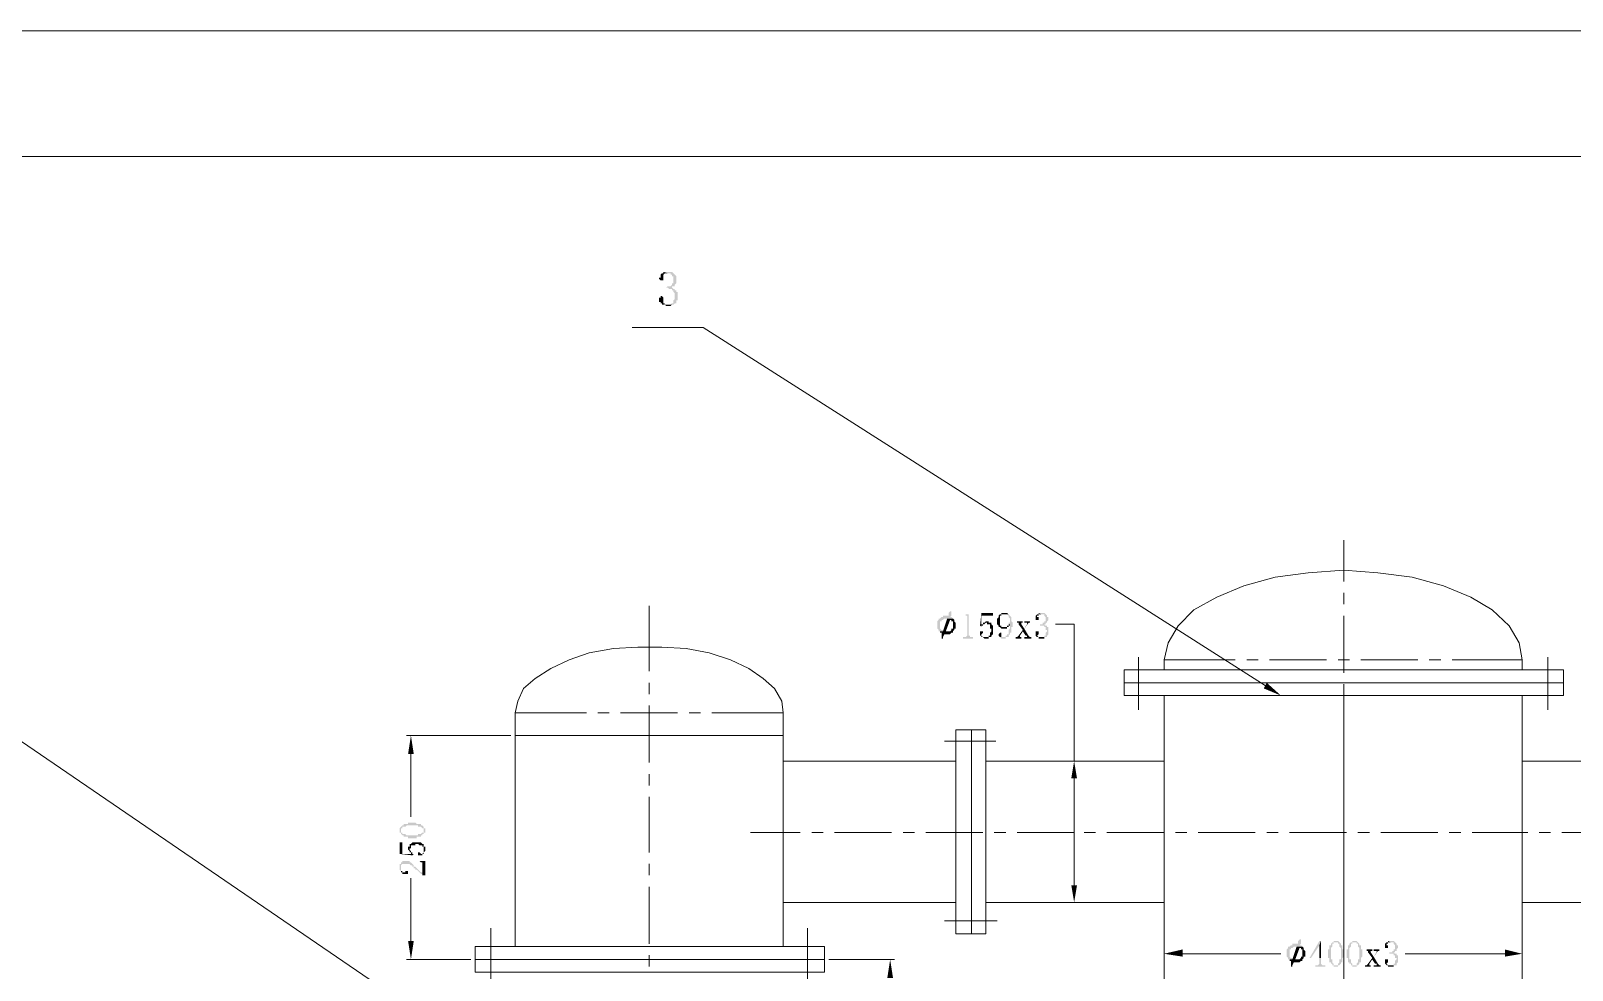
# Model space of a CAD drawing. Header units: millimetres. Extents: x 6 to 291, y 3 to 207.
# Drawn here: x 52.94 to 98.69, y 178.75 to 206.63 of the extents above; entities that cross this region are included whole.
import ezdxf

# ---------------------------------------------------------------- set-up
doc = ezdxf.new("R2010")
doc.units = ezdxf.units.MM

msp = doc.modelspace()

# ---------------------------------------------------------------- hatches: boundary and pattern name
h = msp.add_hatch(color=7)
h.dxf.hatch_style = 2
h.paths.add_polyline_path([(71.712526, 199.474667), (71.712526, 199.432333), (71.670192, 199.432333), (71.627859, 199.39), (71.627859, 199.347667), (71.627859, 199.305333), (71.585526, 199.305333), (71.585526, 199.263), (71.627859, 199.220667), (71.712526, 199.220667), (71.712526, 199.263), (71.712526, 199.305333), (71.712526, 199.347667), (71.712526, 199.39), (71.754859, 199.432333), (71.839526, 199.432333)])
h = msp.add_hatch(color=7)
h.dxf.hatch_style = 2
h.paths.add_polyline_path([(71.839526, 199.474667), (71.712526, 199.474667), (71.839526, 199.432333), (71.924192, 199.432333), (71.924192, 199.39), (71.966526, 199.39), (71.966526, 199.347667), (72.008859, 199.347667), (72.008859, 199.220667), (72.008859, 199.136), (71.966526, 199.136), (71.966526, 199.093667), (71.924192, 199.051333), (71.839526, 199.051333), (71.797192, 199.009), (71.839526, 199.009), (71.881859, 198.966667), (71.966526, 198.966667), (71.966526, 198.924333), (72.008859, 198.924333), (72.008859, 198.882), (72.051192, 198.839667), (72.051192, 198.670333), (72.008859, 198.628), (72.008859, 198.585667), (72.008859, 198.543333), (71.966526, 198.543333), (71.924192, 198.501), (71.839526, 198.501), (72.008859, 198.501), (72.051192, 198.543333), (72.093526, 198.543333), (72.093526, 198.628), (72.135859, 198.628), (72.135859, 198.670333), (72.135859, 198.755), (72.135859, 198.797333), (72.135859, 198.882), (72.093526, 198.882), (72.093526, 198.924333), (72.051192, 198.924333), (72.051192, 198.966667), (72.008859, 198.966667), (71.966526, 199.009), (71.924192, 199.009), (71.966526, 199.009), (71.966526, 199.051333), (72.051192, 199.051333), (72.051192, 199.093667), (72.093526, 199.136), (72.093526, 199.178333), (72.093526, 199.263), (72.093526, 199.347667), (72.051192, 199.39), (72.008859, 199.432333), (71.966526, 199.474667), (71.881859, 199.474667)])
h = msp.add_hatch(color=7)
h.dxf.hatch_style = 2
h.paths.add_polyline_path([(71.670192, 198.755), (71.627859, 198.755), (71.627859, 198.712667), (71.585526, 198.712667), (71.585526, 198.670333), (71.585526, 198.628), (71.585526, 198.585667), (71.627859, 198.585667), (71.627859, 198.543333), (71.670192, 198.543333), (71.670192, 198.501), (71.754859, 198.501), (71.797192, 198.458667), (71.924192, 198.458667), (71.966526, 198.501), (72.008859, 198.501), (71.754859, 198.501), (71.754859, 198.543333), (71.712526, 198.543333), (71.712526, 198.585667), (71.712526, 198.628), (71.712526, 198.670333), (71.712526, 198.712667)])
at = {"true_color": 0x00ff00}
h = msp.add_hatch(color=3, dxfattribs=at)
h.dxf.hatch_style = 2
h.paths.add_polyline_path([(80.221526, 189.399333), (80.179192, 189.357), (80.179192, 189.272333), (80.009859, 189.272333), (80.009859, 189.23), (79.967526, 189.23), (79.925192, 189.187667), (79.882859, 189.187667), (79.882859, 189.145333), (79.840526, 189.103), (79.840526, 189.060667), (79.840526, 188.976), (79.840526, 188.891333), (79.882859, 188.849), (79.882859, 188.806667), (80.009859, 188.806667), (80.009859, 188.849), (79.967526, 188.849), (79.925192, 188.891333), (79.925192, 188.933667), (79.925192, 188.976), (79.925192, 189.018333), (79.925192, 189.060667), (79.925192, 189.103), (79.967526, 189.103), (79.967526, 189.145333), (80.009859, 189.145333), (80.052192, 189.187667), (80.306192, 189.187667), (80.263859, 189.23), (80.221526, 189.23), (80.263859, 189.272333), (80.263859, 189.314667), (80.263859, 189.357), (80.263859, 189.399333)])
h = msp.add_hatch(color=3, dxfattribs=at)
h.dxf.hatch_style = 2
h.paths.add_polyline_path([(80.306192, 189.187667), (80.094526, 189.187667), (80.136859, 189.187667), (80.009859, 188.806667), (79.882859, 188.806667), (79.925192, 188.806667), (79.925192, 188.764333), (80.094526, 188.806667), (80.221526, 189.145333), (80.348526, 189.145333)])
h = msp.add_hatch(color=3, dxfattribs=at)
h.dxf.hatch_style = 2
h.paths.add_polyline_path([(80.348526, 189.145333), (80.221526, 189.145333), (80.263859, 189.145333), (80.263859, 189.103), (80.306192, 189.103), (80.306192, 189.060667), (80.306192, 188.976), (80.306192, 188.933667), (80.306192, 188.891333), (80.263859, 188.891333), (80.263859, 188.849), (80.221526, 188.806667), (80.094526, 188.806667), (79.925192, 188.764333), (79.967526, 188.764333), (79.967526, 188.722), (79.967526, 188.637333), (79.967526, 188.595), (80.009859, 188.595), (80.009859, 188.637333), (80.052192, 188.722), (80.221526, 188.722), (80.263859, 188.764333), (80.306192, 188.764333), (80.306192, 188.806667), (80.348526, 188.849), (80.348526, 188.891333), (80.390859, 188.891333), (80.390859, 188.933667), (80.390859, 188.976), (80.390859, 189.018333), (80.390859, 189.060667), (80.348526, 189.103)])
h = msp.add_hatch(color=3, dxfattribs=at)
h.dxf.hatch_style = 2
h.paths.add_polyline_path([(80.094526, 189.272333), (80.052192, 189.272333), (80.179192, 189.272333), (80.136859, 189.272333)])
h = msp.add_hatch(color=3, dxfattribs=at)
h.dxf.hatch_style = 2
h.paths.add_polyline_path([(80.771859, 189.357), (80.771859, 189.314667), (80.687192, 189.314667), (80.687192, 189.272333), (80.602526, 189.272333), (80.729526, 189.272333), (80.729526, 189.23), (80.729526, 188.679667), (80.687192, 188.637333), (80.602526, 188.637333), (80.602526, 188.595), (80.898859, 188.595), (80.898859, 188.637333), (80.814192, 188.637333), (80.814192, 188.679667), (80.771859, 188.679667), (80.771859, 188.722)])
h = msp.add_hatch(color=3, dxfattribs=at)
h.dxf.hatch_style = 2
h.paths.add_polyline_path([(81.491526, 189.357), (81.152859, 189.357), (81.110526, 188.976), (81.152859, 188.933667), (81.152859, 188.976), (81.195192, 188.976), (81.152859, 189.018333), (81.152859, 189.272333), (81.491526, 189.272333)])
h = msp.add_hatch(color=3, dxfattribs=at)
h.dxf.hatch_style = 2
h.paths.add_polyline_path([(81.195192, 189.060667), (81.195192, 189.018333), (81.152859, 189.018333), (81.195192, 188.976), (81.195192, 189.018333), (81.237526, 189.018333), (81.279859, 189.060667)])
h = msp.add_hatch(color=3, dxfattribs=at)
h.dxf.hatch_style = 2
h.paths.add_polyline_path([(81.322192, 189.103), (81.279859, 189.103), (81.237526, 189.060667), (81.195192, 189.060667), (81.322192, 189.060667), (81.322192, 189.018333), (81.406859, 189.018333), (81.406859, 188.976), (81.406859, 188.933667), (81.406859, 188.891333), (81.449192, 188.891333), (81.449192, 188.849), (81.449192, 188.806667), (81.406859, 188.764333), (81.406859, 188.722), (81.406859, 188.679667), (81.364526, 188.679667), (81.364526, 188.637333), (81.195192, 188.637333), (81.237526, 188.595), (81.364526, 188.595), (81.364526, 188.637333), (81.449192, 188.637333), (81.449192, 188.679667), (81.491526, 188.722), (81.491526, 188.764333), (81.491526, 188.849), (81.491526, 188.891333), (81.491526, 188.933667), (81.491526, 188.976), (81.449192, 189.018333), (81.449192, 189.060667), (81.364526, 189.060667), (81.364526, 189.103)])
h = msp.add_hatch(color=3, dxfattribs=at)
h.dxf.hatch_style = 2
h.paths.add_polyline_path([(81.830192, 189.357), (81.745526, 189.357), (81.745526, 189.314667), (81.703192, 189.314667), (81.660859, 189.272333), (81.660859, 189.23), (81.618526, 189.187667), (81.618526, 189.145333), (81.618526, 189.103), (81.618526, 189.060667), (81.618526, 189.018333), (81.660859, 188.976), (81.660859, 188.933667), (81.830192, 188.933667), (81.745526, 188.933667), (81.745526, 188.976), (81.703192, 188.976), (81.703192, 189.018333), (81.703192, 189.060667), (81.703192, 189.103), (81.703192, 189.145333), (81.703192, 189.187667), (81.703192, 189.23), (81.703192, 189.272333), (81.745526, 189.272333), (81.745526, 189.314667), (81.957192, 189.314667), (81.914859, 189.357), (81.872526, 189.357)])
h = msp.add_hatch(color=3, dxfattribs=at)
h.dxf.hatch_style = 2
h.paths.add_polyline_path([(81.957192, 189.314667), (81.830192, 189.314667), (81.914859, 189.314667), (81.957192, 189.272333), (81.957192, 189.23), (81.999526, 189.187667), (81.999526, 189.145333), (81.999526, 189.103), (81.999526, 189.060667), (81.957192, 189.060667), (81.957192, 189.018333), (81.999526, 189.018333), (81.999526, 188.976), (81.999526, 188.891333), (81.957192, 188.849), (81.957192, 188.806667), (81.957192, 188.764333), (81.957192, 188.722), (81.914859, 188.722), (81.914859, 188.679667), (81.872526, 188.679667), (81.872526, 188.637333), (81.703192, 188.637333), (81.745526, 188.595), (81.872526, 188.595), (81.872526, 188.637333), (81.957192, 188.637333), (81.957192, 188.679667), (81.999526, 188.722), (81.999526, 188.764333), (82.041859, 188.764333), (82.041859, 188.806667), (82.041859, 188.849), (82.041859, 188.891333), (82.041859, 188.933667), (82.084192, 188.933667), (82.084192, 188.976), (82.084192, 189.060667), (82.041859, 189.103), (82.041859, 189.145333), (82.041859, 189.187667), (82.041859, 189.23), (81.999526, 189.272333)])
h = msp.add_hatch(color=3, dxfattribs=at)
h.dxf.hatch_style = 2
h.paths.add_polyline_path([(81.957192, 189.018333), (81.957192, 188.976), (81.914859, 188.976), (81.914859, 188.933667), (81.703192, 188.933667), (81.745526, 188.891333), (81.914859, 188.891333), (81.914859, 188.933667), (81.957192, 188.933667), (81.957192, 188.976), (81.999526, 188.976), (81.999526, 189.018333)])
h = msp.add_hatch(color=3, dxfattribs=at)
h.dxf.hatch_style = 2
h.paths.add_polyline_path([(82.380526, 189.103), (82.211192, 189.103), (82.211192, 189.060667), (82.253526, 189.060667), (82.253526, 189.018333), (82.380526, 188.849), (82.380526, 188.806667), (82.465192, 188.679667), (82.507526, 188.679667), (82.507526, 188.637333), (82.422859, 188.637333), (82.422859, 188.595), (82.634526, 188.595), (82.634526, 188.637333), (82.592192, 188.637333), (82.549859, 188.679667), (82.422859, 188.891333), (82.338192, 189.018333), (82.338192, 189.060667), (82.380526, 189.060667)])
h = msp.add_hatch(color=3, dxfattribs=at)
h.dxf.hatch_style = 2
h.paths.add_polyline_path([(82.592192, 189.103), (82.422859, 189.103), (82.422859, 189.060667), (82.507526, 189.060667), (82.507526, 189.018333), (82.422859, 188.891333), (82.549859, 189.060667), (82.592192, 189.060667)])
h = msp.add_hatch(color=3, dxfattribs=at)
h.dxf.hatch_style = 2
h.paths.add_polyline_path([(82.846192, 189.357), (82.846192, 189.314667), (82.803859, 189.314667), (82.761526, 189.272333), (82.761526, 189.23), (82.761526, 189.187667), (82.761526, 189.145333), (82.846192, 189.145333), (82.846192, 189.187667), (82.846192, 189.23), (82.803859, 189.23), (82.803859, 189.272333), (82.846192, 189.272333), (82.846192, 189.314667), (82.930859, 189.314667)])
h = msp.add_hatch(color=3, dxfattribs=at)
h.dxf.hatch_style = 2
h.paths.add_polyline_path([(82.930859, 189.357), (82.846192, 189.357), (82.930859, 189.314667), (83.015526, 189.314667), (83.015526, 189.272333), (83.057859, 189.23), (83.057859, 189.187667), (83.057859, 189.145333), (83.057859, 189.103), (83.015526, 189.103), (83.015526, 189.060667), (82.973192, 189.060667), (82.973192, 189.018333), (82.888526, 189.018333), (82.888526, 188.976), (83.015526, 188.976), (83.015526, 188.933667), (83.057859, 188.933667), (83.057859, 188.891333), (83.057859, 188.849), (83.100192, 188.849), (83.100192, 188.806667), (83.057859, 188.764333), (83.057859, 188.722), (83.057859, 188.679667), (83.015526, 188.679667), (83.015526, 188.637333), (82.930859, 188.637333), (83.100192, 188.637333), (83.100192, 188.679667), (83.142526, 188.722), (83.142526, 188.764333), (83.142526, 188.806667), (83.142526, 188.849), (83.142526, 188.891333), (83.142526, 188.933667), (83.100192, 188.933667), (83.100192, 188.976), (83.057859, 188.976), (83.015526, 189.018333), (83.057859, 189.018333), (83.057859, 189.060667), (83.100192, 189.060667), (83.100192, 189.103), (83.142526, 189.145333), (83.142526, 189.187667), (83.142526, 189.23), (83.100192, 189.23), (83.100192, 189.272333), (83.057859, 189.314667), (83.015526, 189.357), (82.973192, 189.357)])
h = msp.add_hatch(color=3, dxfattribs=at)
h.dxf.hatch_style = 2
h.paths.add_polyline_path([(80.179192, 188.722), (80.052192, 188.722), (80.136859, 188.722)])
h = msp.add_hatch(color=3, dxfattribs=at)
h.dxf.hatch_style = 2
h.paths.add_polyline_path([(81.152859, 188.806667), (81.110526, 188.806667), (81.110526, 188.764333), (81.110526, 188.722), (81.110526, 188.679667), (81.152859, 188.679667), (81.152859, 188.637333), (81.279859, 188.637333), (81.195192, 188.637333), (81.152859, 188.679667), (81.152859, 188.722), (81.195192, 188.764333), (81.195192, 188.806667)])
h = msp.add_hatch(color=3, dxfattribs=at)
h.dxf.hatch_style = 2
h.paths.add_polyline_path([(81.703192, 188.764333), (81.660859, 188.722), (81.660859, 188.679667), (81.703192, 188.637333), (81.787859, 188.637333), (81.745526, 188.637333), (81.745526, 188.679667), (81.745526, 188.722), (81.745526, 188.764333)])
h = msp.add_hatch(color=3, dxfattribs=at)
h.dxf.hatch_style = 2
h.paths.add_polyline_path([(82.380526, 188.849), (82.253526, 188.679667), (82.211192, 188.637333), (82.168859, 188.637333), (82.168859, 188.595), (82.338192, 188.595), (82.338192, 188.637333), (82.295859, 188.637333), (82.295859, 188.679667), (82.380526, 188.806667)])
h = msp.add_hatch(color=3, dxfattribs=at)
h.dxf.hatch_style = 2
h.paths.add_polyline_path([(82.803859, 188.806667), (82.761526, 188.806667), (82.761526, 188.764333), (82.761526, 188.722), (82.761526, 188.679667), (82.803859, 188.637333), (82.846192, 188.637333), (82.846192, 188.595), (83.015526, 188.595), (83.015526, 188.637333), (83.057859, 188.637333), (82.846192, 188.637333), (82.803859, 188.679667), (82.846192, 188.722), (82.846192, 188.764333), (82.846192, 188.806667)])
h = msp.add_hatch(color=3, dxfattribs=at)
h.dxf.hatch_style = 2
h.paths.add_polyline_path([(89.619526, 187.282667), (90.042859, 186.901667), (89.534859, 187.113333)])
h = msp.add_hatch(color=3, dxfattribs=at)
h.dxf.hatch_style = 2
h.paths.add_polyline_path([(64.134859, 185.166), (64.304192, 185.166), (64.219526, 185.716333)])
h = msp.add_hatch(color=3, dxfattribs=at)
h.dxf.hatch_style = 2
h.paths.add_polyline_path([(83.819859, 184.446333), (83.989192, 184.446333), (83.904526, 184.954333)])
h = msp.add_hatch(color=3, dxfattribs=at)
h.dxf.hatch_style = 2
h.paths.add_polyline_path([(63.880859, 182.922333), (63.880859, 182.88), (63.880859, 182.837667), (63.923192, 182.837667), (63.923192, 182.795333), (63.923192, 182.922333), (63.923192, 182.964667), (63.965526, 182.964667), (63.965526, 183.007), (64.050192, 183.007), (64.092526, 183.049333), (64.431192, 183.049333), (64.431192, 183.007), (64.515859, 183.007), (64.558192, 182.964667), (64.600526, 182.964667), (64.600526, 182.922333), (64.600526, 183.007), (64.558192, 183.049333), (64.515859, 183.049333), (64.515859, 183.091667), (64.388859, 183.091667), (64.346526, 183.134), (64.134859, 183.134), (64.134859, 183.091667), (64.007859, 183.091667), (64.007859, 183.049333), (63.965526, 183.049333), (63.923192, 183.007), (63.880859, 182.964667)])
h = msp.add_hatch(color=3, dxfattribs=at)
h.dxf.hatch_style = 2
h.paths.add_polyline_path([(63.923192, 182.795333), (63.965526, 182.753), (64.007859, 182.753), (64.007859, 182.710667), (64.134859, 182.710667), (64.134859, 182.668333), (64.388859, 182.668333), (64.388859, 182.710667), (64.515859, 182.710667), (64.515859, 182.753), (64.558192, 182.753), (64.558192, 182.795333), (64.600526, 182.795333), (64.600526, 182.837667), (64.642859, 182.837667), (64.642859, 182.88), (64.642859, 182.922333), (64.642859, 182.964667), (64.600526, 182.964667), (64.600526, 183.007), (64.600526, 182.88), (64.600526, 182.837667), (64.558192, 182.837667), (64.515859, 182.795333), (64.431192, 182.795333), (64.431192, 182.753), (64.092526, 182.753), (64.050192, 182.795333), (63.965526, 182.795333), (63.965526, 182.837667), (63.923192, 182.837667), (63.923192, 182.88), (63.923192, 182.922333)])
h = msp.add_hatch(color=3, dxfattribs=at)
h.dxf.hatch_style = 2
h.paths.add_polyline_path([(63.880859, 182.541333), (63.880859, 182.202667), (64.261859, 182.160333), (64.304192, 182.202667), (64.261859, 182.202667), (64.261859, 182.245), (64.219526, 182.202667), (63.965526, 182.202667), (63.965526, 182.541333)])
h = msp.add_hatch(color=3, dxfattribs=at)
h.dxf.hatch_style = 2
h.paths.add_polyline_path([(64.134859, 182.372), (64.134859, 182.329667), (64.177192, 182.287333), (64.177192, 182.245), (64.177192, 182.372), (64.219526, 182.372), (64.219526, 182.414333), (64.219526, 182.456667), (64.346526, 182.456667), (64.346526, 182.499), (64.431192, 182.499), (64.473526, 182.456667), (64.558192, 182.456667), (64.558192, 182.414333), (64.600526, 182.414333), (64.600526, 182.372), (64.600526, 182.245), (64.642859, 182.287333), (64.642859, 182.329667), (64.642859, 182.372), (64.642859, 182.414333), (64.600526, 182.414333), (64.600526, 182.456667), (64.600526, 182.499), (64.558192, 182.499), (64.515859, 182.541333), (64.261859, 182.541333), (64.219526, 182.499), (64.177192, 182.499), (64.177192, 182.456667), (64.177192, 182.414333), (64.134859, 182.414333)])
h = msp.add_hatch(color=3, dxfattribs=at)
h.dxf.hatch_style = 2
h.paths.add_polyline_path([(64.177192, 182.245), (64.219526, 182.245), (64.219526, 182.202667), (64.261859, 182.245), (64.219526, 182.245), (64.219526, 182.287333), (64.177192, 182.329667), (64.177192, 182.372)])
h = msp.add_hatch(color=3, dxfattribs=at)
h.dxf.hatch_style = 2
h.paths.add_polyline_path([(64.431192, 182.202667), (64.431192, 182.160333), (64.558192, 182.160333), (64.558192, 182.202667), (64.600526, 182.202667), (64.600526, 182.329667), (64.600526, 182.287333), (64.600526, 182.245), (64.558192, 182.202667), (64.515859, 182.202667), (64.473526, 182.245), (64.431192, 182.245)])
h = msp.add_hatch(color=3, dxfattribs=at)
h.dxf.hatch_style = 2
h.paths.add_polyline_path([(63.880859, 181.779333), (63.880859, 181.737), (63.923192, 181.694667), (63.923192, 181.779333), (63.923192, 181.821667), (63.923192, 181.864), (63.965526, 181.906333), (64.177192, 181.906333), (64.219526, 181.864), (64.261859, 181.864), (64.261859, 181.821667), (64.304192, 181.821667), (64.304192, 181.779333), (64.346526, 181.779333), (64.346526, 181.737), (64.388859, 181.737), (64.431192, 181.694667), (64.473526, 181.652333), (64.515859, 181.61), (64.558192, 181.61), (64.558192, 181.567667), (64.558192, 181.652333), (64.515859, 181.652333), (64.473526, 181.694667), (64.431192, 181.737), (64.388859, 181.779333), (64.346526, 181.821667), (64.304192, 181.821667), (64.304192, 181.864), (64.261859, 181.906333), (64.219526, 181.948667), (64.177192, 181.948667), (64.177192, 181.991), (63.965526, 181.991), (63.965526, 181.948667), (63.923192, 181.948667), (63.923192, 181.906333), (63.880859, 181.906333), (63.880859, 181.864), (63.880859, 181.821667)])
h = msp.add_hatch(color=3, dxfattribs=at)
h.dxf.hatch_style = 2
h.paths.add_polyline_path([(63.923192, 181.694667), (63.923192, 181.652333), (63.965526, 181.652333), (63.965526, 181.61), (64.134859, 181.61), (64.134859, 181.652333), (64.134859, 181.694667), (64.050192, 181.694667), (64.050192, 181.652333), (63.965526, 181.652333), (63.965526, 181.694667), (63.923192, 181.694667), (63.923192, 181.737), (63.923192, 181.779333)])
h = msp.add_hatch(color=3, dxfattribs=at)
h.dxf.hatch_style = 2
h.paths.add_polyline_path([(64.431192, 181.991), (64.473526, 181.991), (64.515859, 181.948667), (64.558192, 181.948667), (64.558192, 181.906333), (64.558192, 181.567667), (64.642859, 181.567667), (64.642859, 181.991)])
h = msp.add_hatch(color=3, dxfattribs=at)
h.dxf.hatch_style = 2
h.paths.add_polyline_path([(83.819859, 181.271333), (83.989192, 181.271333), (83.904526, 180.763333)])
h = msp.add_hatch(color=3, dxfattribs=at)
h.dxf.hatch_style = 2
h.paths.add_polyline_path([(64.134859, 179.620333), (64.304192, 179.620333), (64.219526, 179.07)])
h = msp.add_hatch(color=3, dxfattribs=at)
h.dxf.hatch_style = 2
h.paths.add_polyline_path([(87.121859, 179.366333), (87.121859, 179.154667), (86.571526, 179.239333)])
h = msp.add_hatch(color=3, dxfattribs=at)
h.dxf.hatch_style = 2
h.paths.add_polyline_path([(90.593192, 179.662667), (90.550859, 179.620333), (90.550859, 179.535667), (90.381526, 179.535667), (90.381526, 179.493333), (90.339192, 179.493333), (90.296859, 179.451), (90.254526, 179.451), (90.254526, 179.408667), (90.212192, 179.366333), (90.212192, 179.324), (90.212192, 179.239333), (90.212192, 179.154667), (90.254526, 179.112333), (90.254526, 179.07), (90.381526, 179.07), (90.381526, 179.112333), (90.339192, 179.112333), (90.296859, 179.154667), (90.296859, 179.197), (90.296859, 179.239333), (90.296859, 179.281667), (90.296859, 179.324), (90.296859, 179.366333), (90.339192, 179.366333), (90.339192, 179.408667), (90.381526, 179.408667), (90.423859, 179.451), (90.677859, 179.451), (90.635526, 179.493333), (90.593192, 179.493333), (90.635526, 179.535667), (90.635526, 179.578), (90.635526, 179.620333), (90.635526, 179.662667)])
h = msp.add_hatch(color=3, dxfattribs=at)
h.dxf.hatch_style = 2
h.paths.add_polyline_path([(90.677859, 179.451), (90.466192, 179.451), (90.508526, 179.451), (90.381526, 179.07), (90.254526, 179.07), (90.296859, 179.07), (90.296859, 179.027667), (90.466192, 179.07), (90.593192, 179.408667), (90.720192, 179.408667)])
h = msp.add_hatch(color=3, dxfattribs=at)
h.dxf.hatch_style = 2
h.paths.add_polyline_path([(90.720192, 179.408667), (90.593192, 179.408667), (90.635526, 179.408667), (90.635526, 179.366333), (90.677859, 179.366333), (90.677859, 179.324), (90.677859, 179.239333), (90.677859, 179.197), (90.677859, 179.154667), (90.635526, 179.154667), (90.635526, 179.112333), (90.593192, 179.07), (90.466192, 179.07), (90.296859, 179.027667), (90.339192, 179.027667), (90.339192, 178.985333), (90.339192, 178.900667), (90.339192, 178.858333), (90.381526, 178.858333), (90.381526, 178.900667), (90.423859, 178.985333), (90.593192, 178.985333), (90.635526, 179.027667), (90.677859, 179.027667), (90.677859, 179.07), (90.720192, 179.112333), (90.720192, 179.154667), (90.762526, 179.154667), (90.762526, 179.197), (90.762526, 179.239333), (90.762526, 179.281667), (90.762526, 179.324), (90.720192, 179.366333)])
h = msp.add_hatch(color=3, dxfattribs=at)
h.dxf.hatch_style = 2
h.paths.add_polyline_path([(90.466192, 179.535667), (90.423859, 179.535667), (90.550859, 179.535667), (90.508526, 179.535667)])
h = msp.add_hatch(color=3, dxfattribs=at)
h.dxf.hatch_style = 2
h.paths.add_polyline_path([(91.228192, 179.620333), (91.185859, 179.620333), (90.889526, 179.112333), (91.185859, 179.112333), (91.185859, 178.943), (91.143526, 178.900667), (91.058859, 178.900667), (91.058859, 178.858333), (91.355192, 178.858333), (91.355192, 178.900667), (91.270526, 178.900667), (91.228192, 178.943), (91.228192, 179.112333), (91.355192, 179.112333), (90.931859, 179.112333), (91.185859, 179.493333)])
h = msp.add_hatch(color=3, dxfattribs=at)
h.dxf.hatch_style = 2
h.paths.add_polyline_path([(91.228192, 179.620333), (91.185859, 179.493333), (91.185859, 179.112333), (90.931859, 179.112333), (91.228192, 179.112333)])
h = msp.add_hatch(color=3, dxfattribs=at)
h.dxf.hatch_style = 2
h.paths.add_polyline_path([(91.566859, 179.578), (91.524526, 179.535667), (91.524526, 179.493333), (91.482192, 179.493333), (91.482192, 179.451), (91.482192, 179.408667), (91.482192, 179.366333), (91.439859, 179.366333), (91.439859, 179.324), (91.439859, 179.281667), (91.439859, 179.239333), (91.439859, 179.197), (91.439859, 179.154667), (91.439859, 179.112333), (91.482192, 179.112333), (91.482192, 179.07), (91.482192, 179.027667), (91.482192, 178.985333), (91.524526, 178.985333), (91.524526, 178.943), (91.566859, 178.943), (91.566859, 178.900667), (91.609192, 178.900667), (91.609192, 178.858333), (91.736192, 178.858333), (91.736192, 178.900667), (91.778526, 178.900667), (91.609192, 178.900667), (91.609192, 178.943), (91.566859, 178.985333), (91.566859, 179.027667), (91.566859, 179.07), (91.524526, 179.07), (91.524526, 179.112333), (91.524526, 179.154667), (91.524526, 179.239333), (91.524526, 179.281667), (91.524526, 179.324), (91.524526, 179.366333), (91.524526, 179.408667), (91.566859, 179.451), (91.566859, 179.493333), (91.566859, 179.535667), (91.609192, 179.535667), (91.609192, 179.578), (91.651526, 179.578)])
h = msp.add_hatch(color=3, dxfattribs=at)
h.dxf.hatch_style = 2
h.paths.add_polyline_path([(91.651526, 179.620333), (91.609192, 179.620333), (91.609192, 179.578), (91.566859, 179.578), (91.736192, 179.578), (91.736192, 179.535667), (91.778526, 179.535667), (91.778526, 179.493333), (91.778526, 179.451), (91.820859, 179.408667), (91.820859, 179.366333), (91.820859, 179.281667), (91.820859, 179.239333), (91.820859, 179.154667), (91.820859, 179.112333), (91.820859, 179.07), (91.778526, 179.07), (91.778526, 179.027667), (91.778526, 178.985333), (91.736192, 178.943), (91.736192, 178.900667), (91.651526, 178.900667), (91.778526, 178.900667), (91.820859, 178.943), (91.820859, 178.985333), (91.863192, 178.985333), (91.863192, 179.027667), (91.863192, 179.07), (91.863192, 179.112333), (91.905526, 179.154667), (91.905526, 179.239333), (91.905526, 179.281667), (91.905526, 179.366333), (91.863192, 179.366333), (91.863192, 179.408667), (91.863192, 179.451), (91.863192, 179.493333), (91.820859, 179.493333), (91.820859, 179.535667), (91.778526, 179.578), (91.736192, 179.620333), (91.693859, 179.620333)])
h = msp.add_hatch(color=3, dxfattribs=at)
h.dxf.hatch_style = 2
h.paths.add_polyline_path([(92.117192, 179.578), (92.074859, 179.535667), (92.074859, 179.493333), (92.032526, 179.493333), (92.032526, 179.451), (92.032526, 179.408667), (92.032526, 179.366333), (91.990192, 179.366333), (91.990192, 179.324), (91.990192, 179.281667), (91.990192, 179.239333), (91.990192, 179.197), (91.990192, 179.154667), (91.990192, 179.112333), (92.032526, 179.112333), (92.032526, 179.07), (92.032526, 179.027667), (92.032526, 178.985333), (92.074859, 178.985333), (92.074859, 178.943), (92.117192, 178.943), (92.117192, 178.900667), (92.159526, 178.900667), (92.159526, 178.858333), (92.286526, 178.858333), (92.286526, 178.900667), (92.328859, 178.900667), (92.159526, 178.900667), (92.159526, 178.943), (92.117192, 178.985333), (92.117192, 179.027667), (92.117192, 179.07), (92.074859, 179.07), (92.074859, 179.112333), (92.074859, 179.154667), (92.074859, 179.239333), (92.074859, 179.281667), (92.074859, 179.324), (92.074859, 179.366333), (92.074859, 179.408667), (92.117192, 179.451), (92.117192, 179.493333), (92.117192, 179.535667), (92.159526, 179.535667), (92.159526, 179.578), (92.201859, 179.578)])
h = msp.add_hatch(color=3, dxfattribs=at)
h.dxf.hatch_style = 2
h.paths.add_polyline_path([(92.201859, 179.620333), (92.159526, 179.620333), (92.159526, 179.578), (92.117192, 179.578), (92.286526, 179.578), (92.286526, 179.535667), (92.328859, 179.535667), (92.328859, 179.493333), (92.328859, 179.451), (92.371192, 179.408667), (92.371192, 179.366333), (92.371192, 179.281667), (92.371192, 179.239333), (92.371192, 179.154667), (92.371192, 179.112333), (92.371192, 179.07), (92.328859, 179.07), (92.328859, 179.027667), (92.328859, 178.985333), (92.286526, 178.943), (92.286526, 178.900667), (92.201859, 178.900667), (92.328859, 178.900667), (92.371192, 178.943), (92.371192, 178.985333), (92.413526, 178.985333), (92.413526, 179.027667), (92.413526, 179.07), (92.413526, 179.112333), (92.455859, 179.154667), (92.455859, 179.239333), (92.455859, 179.281667), (92.455859, 179.366333), (92.413526, 179.366333), (92.413526, 179.408667), (92.413526, 179.451), (92.413526, 179.493333), (92.371192, 179.493333), (92.371192, 179.535667), (92.328859, 179.578), (92.286526, 179.620333), (92.244192, 179.620333)])
h = msp.add_hatch(color=3, dxfattribs=at)
h.dxf.hatch_style = 2
h.paths.add_polyline_path([(92.752192, 179.366333), (92.582859, 179.366333), (92.582859, 179.324), (92.625192, 179.324), (92.625192, 179.281667), (92.752192, 179.112333), (92.752192, 179.07), (92.836859, 178.943), (92.879192, 178.943), (92.879192, 178.900667), (92.794526, 178.900667), (92.794526, 178.858333), (93.006192, 178.858333), (93.006192, 178.900667), (92.963859, 178.900667), (92.921526, 178.943), (92.794526, 179.154667), (92.709859, 179.281667), (92.709859, 179.324), (92.752192, 179.324)])
h = msp.add_hatch(color=3, dxfattribs=at)
h.dxf.hatch_style = 2
h.paths.add_polyline_path([(92.963859, 179.366333), (92.794526, 179.366333), (92.794526, 179.324), (92.879192, 179.324), (92.879192, 179.281667), (92.794526, 179.154667), (92.921526, 179.324), (92.963859, 179.324)])
h = msp.add_hatch(color=3, dxfattribs=at)
h.dxf.hatch_style = 2
h.paths.add_polyline_path([(93.217859, 179.620333), (93.217859, 179.578), (93.175526, 179.578), (93.133192, 179.535667), (93.133192, 179.493333), (93.133192, 179.451), (93.133192, 179.408667), (93.217859, 179.408667), (93.217859, 179.451), (93.217859, 179.493333), (93.175526, 179.493333), (93.175526, 179.535667), (93.217859, 179.535667), (93.217859, 179.578), (93.302526, 179.578)])
h = msp.add_hatch(color=3, dxfattribs=at)
h.dxf.hatch_style = 2
h.paths.add_polyline_path([(93.302526, 179.620333), (93.217859, 179.620333), (93.302526, 179.578), (93.387192, 179.578), (93.387192, 179.535667), (93.429526, 179.493333), (93.429526, 179.451), (93.429526, 179.408667), (93.429526, 179.366333), (93.387192, 179.366333), (93.387192, 179.324), (93.344859, 179.324), (93.344859, 179.281667), (93.260192, 179.281667), (93.260192, 179.239333), (93.387192, 179.239333), (93.387192, 179.197), (93.429526, 179.197), (93.429526, 179.154667), (93.429526, 179.112333), (93.471859, 179.112333), (93.471859, 179.07), (93.429526, 179.027667), (93.429526, 178.985333), (93.429526, 178.943), (93.387192, 178.943), (93.387192, 178.900667), (93.302526, 178.900667), (93.471859, 178.900667), (93.471859, 178.943), (93.514192, 178.985333), (93.514192, 179.027667), (93.514192, 179.07), (93.514192, 179.112333), (93.514192, 179.154667), (93.514192, 179.197), (93.471859, 179.197), (93.471859, 179.239333), (93.429526, 179.239333), (93.387192, 179.281667), (93.429526, 179.281667), (93.429526, 179.324), (93.471859, 179.324), (93.471859, 179.366333), (93.514192, 179.408667), (93.514192, 179.451), (93.514192, 179.493333), (93.471859, 179.493333), (93.471859, 179.535667), (93.429526, 179.578), (93.387192, 179.620333), (93.344859, 179.620333)])
h = msp.add_hatch(color=3, dxfattribs=at)
h.dxf.hatch_style = 2
h.paths.add_polyline_path([(96.689192, 179.366333), (96.689192, 179.154667), (97.197192, 179.239333)])
h = msp.add_hatch(color=3, dxfattribs=at)
h.dxf.hatch_style = 2
h.paths.add_polyline_path([(78.358859, 178.519667), (78.528192, 178.519667), (78.443526, 179.07)])
h = msp.add_hatch(color=3, dxfattribs=at)
h.dxf.hatch_style = 2
h.paths.add_polyline_path([(90.550859, 178.985333), (90.423859, 178.985333), (90.508526, 178.985333)])
h = msp.add_hatch(color=3, dxfattribs=at)
h.dxf.hatch_style = 2
h.paths.add_polyline_path([(92.752192, 179.112333), (92.625192, 178.943), (92.582859, 178.900667), (92.540526, 178.900667), (92.540526, 178.858333), (92.709859, 178.858333), (92.709859, 178.900667), (92.667526, 178.900667), (92.667526, 178.943), (92.752192, 179.07)])
h = msp.add_hatch(color=3, dxfattribs=at)
h.dxf.hatch_style = 2
h.paths.add_polyline_path([(93.175526, 179.07), (93.133192, 179.07), (93.133192, 179.027667), (93.133192, 178.985333), (93.133192, 178.943), (93.175526, 178.900667), (93.217859, 178.900667), (93.217859, 178.858333), (93.387192, 178.858333), (93.387192, 178.900667), (93.429526, 178.900667), (93.217859, 178.900667), (93.175526, 178.943), (93.217859, 178.985333), (93.217859, 179.027667), (93.217859, 179.07)])

# ---------------------------------------------------------------- linework, layer by layer
at = {"color": 8, "lineweight": 0, "true_color": 0x808080}
msp.add_lwpolyline([(290.829944, 3.175), (290.829944, 206.629), (6.138277, 206.629), (6.138277, 3.175)], close=True, dxfattribs=at)
at = {"color": 7, "lineweight": 0}
for points in [[(287.10461, 6.900333), (287.10461, 202.903667), (9.86361, 202.903667), (9.86361, 6.900333)], [(76.496192, 178.689), (76.496192, 179.451), (66.124526, 179.451), (66.124526, 178.689)]]:
    msp.add_lwpolyline(points, close=True, dxfattribs=at)
at = {"color": 3, "lineweight": 0, "true_color": 0x00ff00}
for points in [[(66.886526, 175.810333), (34.670859, 197.823667)], [(89.577192, 187.198), (72.897859, 197.823667)], [(83.354192, 189.018333), (83.904526, 189.018333), (83.904526, 184.954333)], [(67.182859, 185.716333), (64.092526, 185.716333)], [(64.219526, 185.166), (64.219526, 183.303333)], [(83.481192, 184.954333), (84.031526, 184.954333)], [(83.904526, 181.271333), (83.904526, 184.446333)], [(64.219526, 179.620333), (64.219526, 181.483)], [(83.481192, 180.763333), (84.031526, 180.763333)], [(65.997526, 179.07), (64.092526, 179.07)], [(76.623192, 179.07), (78.570526, 179.07)], [(86.571526, 179.197), (86.571526, 179.112333)], [(87.121859, 179.239333), (90.042859, 179.239333)], [(96.689192, 179.239333), (93.725859, 179.239333)], [(97.197192, 179.197), (97.197192, 179.112333)]]:
    msp.add_lwpolyline(points, dxfattribs=at)
at = {"color": 7, "lineweight": 0}
for points in [[(70.781192, 197.823667), (72.897859, 197.823667)], [(97.197192, 187.96), (97.112526, 188.468), (96.816192, 188.976), (96.308192, 189.441667), (95.673192, 189.822667), (94.868859, 190.161333), (93.937526, 190.415333), (92.921526, 190.542333), (91.905526, 190.627), (90.847192, 190.542333), (89.873526, 190.415333), (88.942192, 190.161333), (88.137859, 189.822667), (87.460526, 189.441667), (86.994859, 188.976), (86.698526, 188.468), (86.571526, 187.96)], [(75.268526, 179.451), (75.268526, 186.393667), (75.226192, 186.732333), (75.014526, 187.113333), (74.675859, 187.409667), (74.252526, 187.706), (73.702192, 187.96), (73.067192, 188.171667), (72.389859, 188.298667), (71.670192, 188.341), (70.950526, 188.341), (70.230859, 188.298667), (69.511192, 188.171667), (68.918526, 187.96), (68.368192, 187.706), (67.902526, 187.409667), (67.563859, 187.113333), (67.394526, 186.732333), (67.309859, 186.393667)], [(85.386192, 187.663667), (85.386192, 186.901667), (98.424859, 186.901667)], [(85.386192, 187.663667), (98.424859, 187.663667), (98.424859, 186.901667)], [(86.571526, 187.663667), (86.571526, 187.96)], [(97.197192, 187.663667), (97.197192, 187.96)], [(85.386192, 187.282667), (98.424859, 187.282667)], [(86.571526, 176.657), (86.571526, 186.901667)], [(91.905526, 186.901667), (91.905526, 175.090667)], [(97.197192, 176.657), (97.197192, 186.901667)], [(67.309859, 179.451), (67.309859, 186.393667)], [(80.390859, 185.885667), (80.390859, 179.832)], [(80.390859, 185.885667), (81.279859, 185.885667)], [(80.856526, 185.885667), (80.856526, 179.832)], [(81.279859, 185.885667), (81.279859, 179.832)], [(67.309859, 185.716333), (75.268526, 185.716333)], [(80.390859, 184.954333), (75.268526, 184.954333)], [(86.571526, 184.954333), (81.279859, 184.954333)], [(97.197192, 184.954333), (101.684526, 184.954333)], [(80.390859, 180.763333), (75.268526, 180.763333)], [(86.571526, 180.763333), (81.279859, 180.763333)], [(97.197192, 180.763333), (101.684526, 180.763333)], [(80.390859, 179.832), (81.279859, 179.832)], [(66.124526, 179.07), (76.496192, 179.07)]]:
    msp.add_lwpolyline(points, dxfattribs=at)
at = {"color": 1, "lineweight": 0, "true_color": 0xff0000}
for points in [[(91.905526, 190.288333), (91.905526, 191.516)], [(91.905526, 189.611), (91.905526, 189.949667)], [(71.289192, 189.568667), (71.289192, 187.621333)], [(91.905526, 187.579), (91.905526, 189.272333)], [(85.809526, 188.044667), (85.809526, 186.478333)], [(97.959192, 188.044667), (97.959192, 186.478333)], [(86.571526, 187.96), (88.688192, 187.96)], [(89.026859, 187.96), (89.365526, 187.96)], [(89.704192, 187.96), (91.397526, 187.96)], [(91.736192, 187.96), (92.074859, 187.96)], [(92.413526, 187.96), (94.106859, 187.96)], [(94.445526, 187.96), (94.784192, 187.96)], [(95.122859, 187.96), (97.197192, 187.96)], [(71.289192, 187.282667), (71.289192, 186.944)], [(91.905526, 186.901667), (91.905526, 187.240333)], [(67.309859, 186.393667), (69.426526, 186.393667)], [(69.765192, 186.393667), (70.103859, 186.393667)], [(70.442526, 186.393667), (72.135859, 186.393667)], [(71.289192, 186.605333), (71.289192, 184.912)], [(72.474526, 186.393667), (72.813192, 186.393667)], [(73.151859, 186.393667), (75.268526, 186.393667)], [(91.905526, 184.869667), (91.905526, 186.563)], [(80.052192, 185.547), (81.576192, 185.547)], [(71.289192, 184.573333), (71.289192, 184.234667)], [(91.905526, 184.192333), (91.905526, 184.531)], [(71.289192, 183.896), (71.289192, 182.245)], [(91.905526, 182.160333), (91.905526, 183.853667)], [(75.776526, 182.837667), (74.294859, 182.837667)], [(76.453859, 182.837667), (76.115192, 182.837667)], [(78.485859, 182.837667), (76.792526, 182.837667)], [(79.163192, 182.837667), (78.824526, 182.837667)], [(81.195192, 182.837667), (79.501859, 182.837667)], [(81.872526, 182.837667), (81.533859, 182.837667)], [(83.904526, 182.837667), (82.211192, 182.837667)], [(84.539526, 182.837667), (84.200859, 182.837667)], [(86.571526, 182.837667), (84.878192, 182.837667)], [(87.248859, 182.837667), (86.910192, 182.837667)], [(89.280859, 182.837667), (87.587526, 182.837667)], [(89.958192, 182.837667), (89.619526, 182.837667)], [(91.990192, 182.837667), (90.296859, 182.837667)], [(92.667526, 182.837667), (92.328859, 182.837667)], [(94.699526, 182.837667), (93.006192, 182.837667)], [(95.376859, 182.837667), (95.038192, 182.837667)], [(97.366526, 182.837667), (95.715526, 182.837667)], [(98.043859, 182.837667), (97.705192, 182.837667)], [(100.075859, 182.837667), (98.382526, 182.837667)], [(71.289192, 181.906333), (71.289192, 181.567667)], [(91.905526, 181.483), (91.905526, 181.821667)], [(71.289192, 181.229), (71.289192, 179.535667)], [(91.905526, 179.493333), (91.905526, 181.144333)], [(66.590192, 180.001333), (66.590192, 178.054)], [(75.988192, 180.001333), (75.988192, 178.054)], [(80.052192, 180.213), (81.618526, 180.213)], [(71.289192, 179.197), (71.289192, 178.858333)], [(91.905526, 178.816), (91.905526, 179.154667)]]:
    msp.add_lwpolyline(points, dxfattribs=at)

doc.saveas('drawing.dxf')
